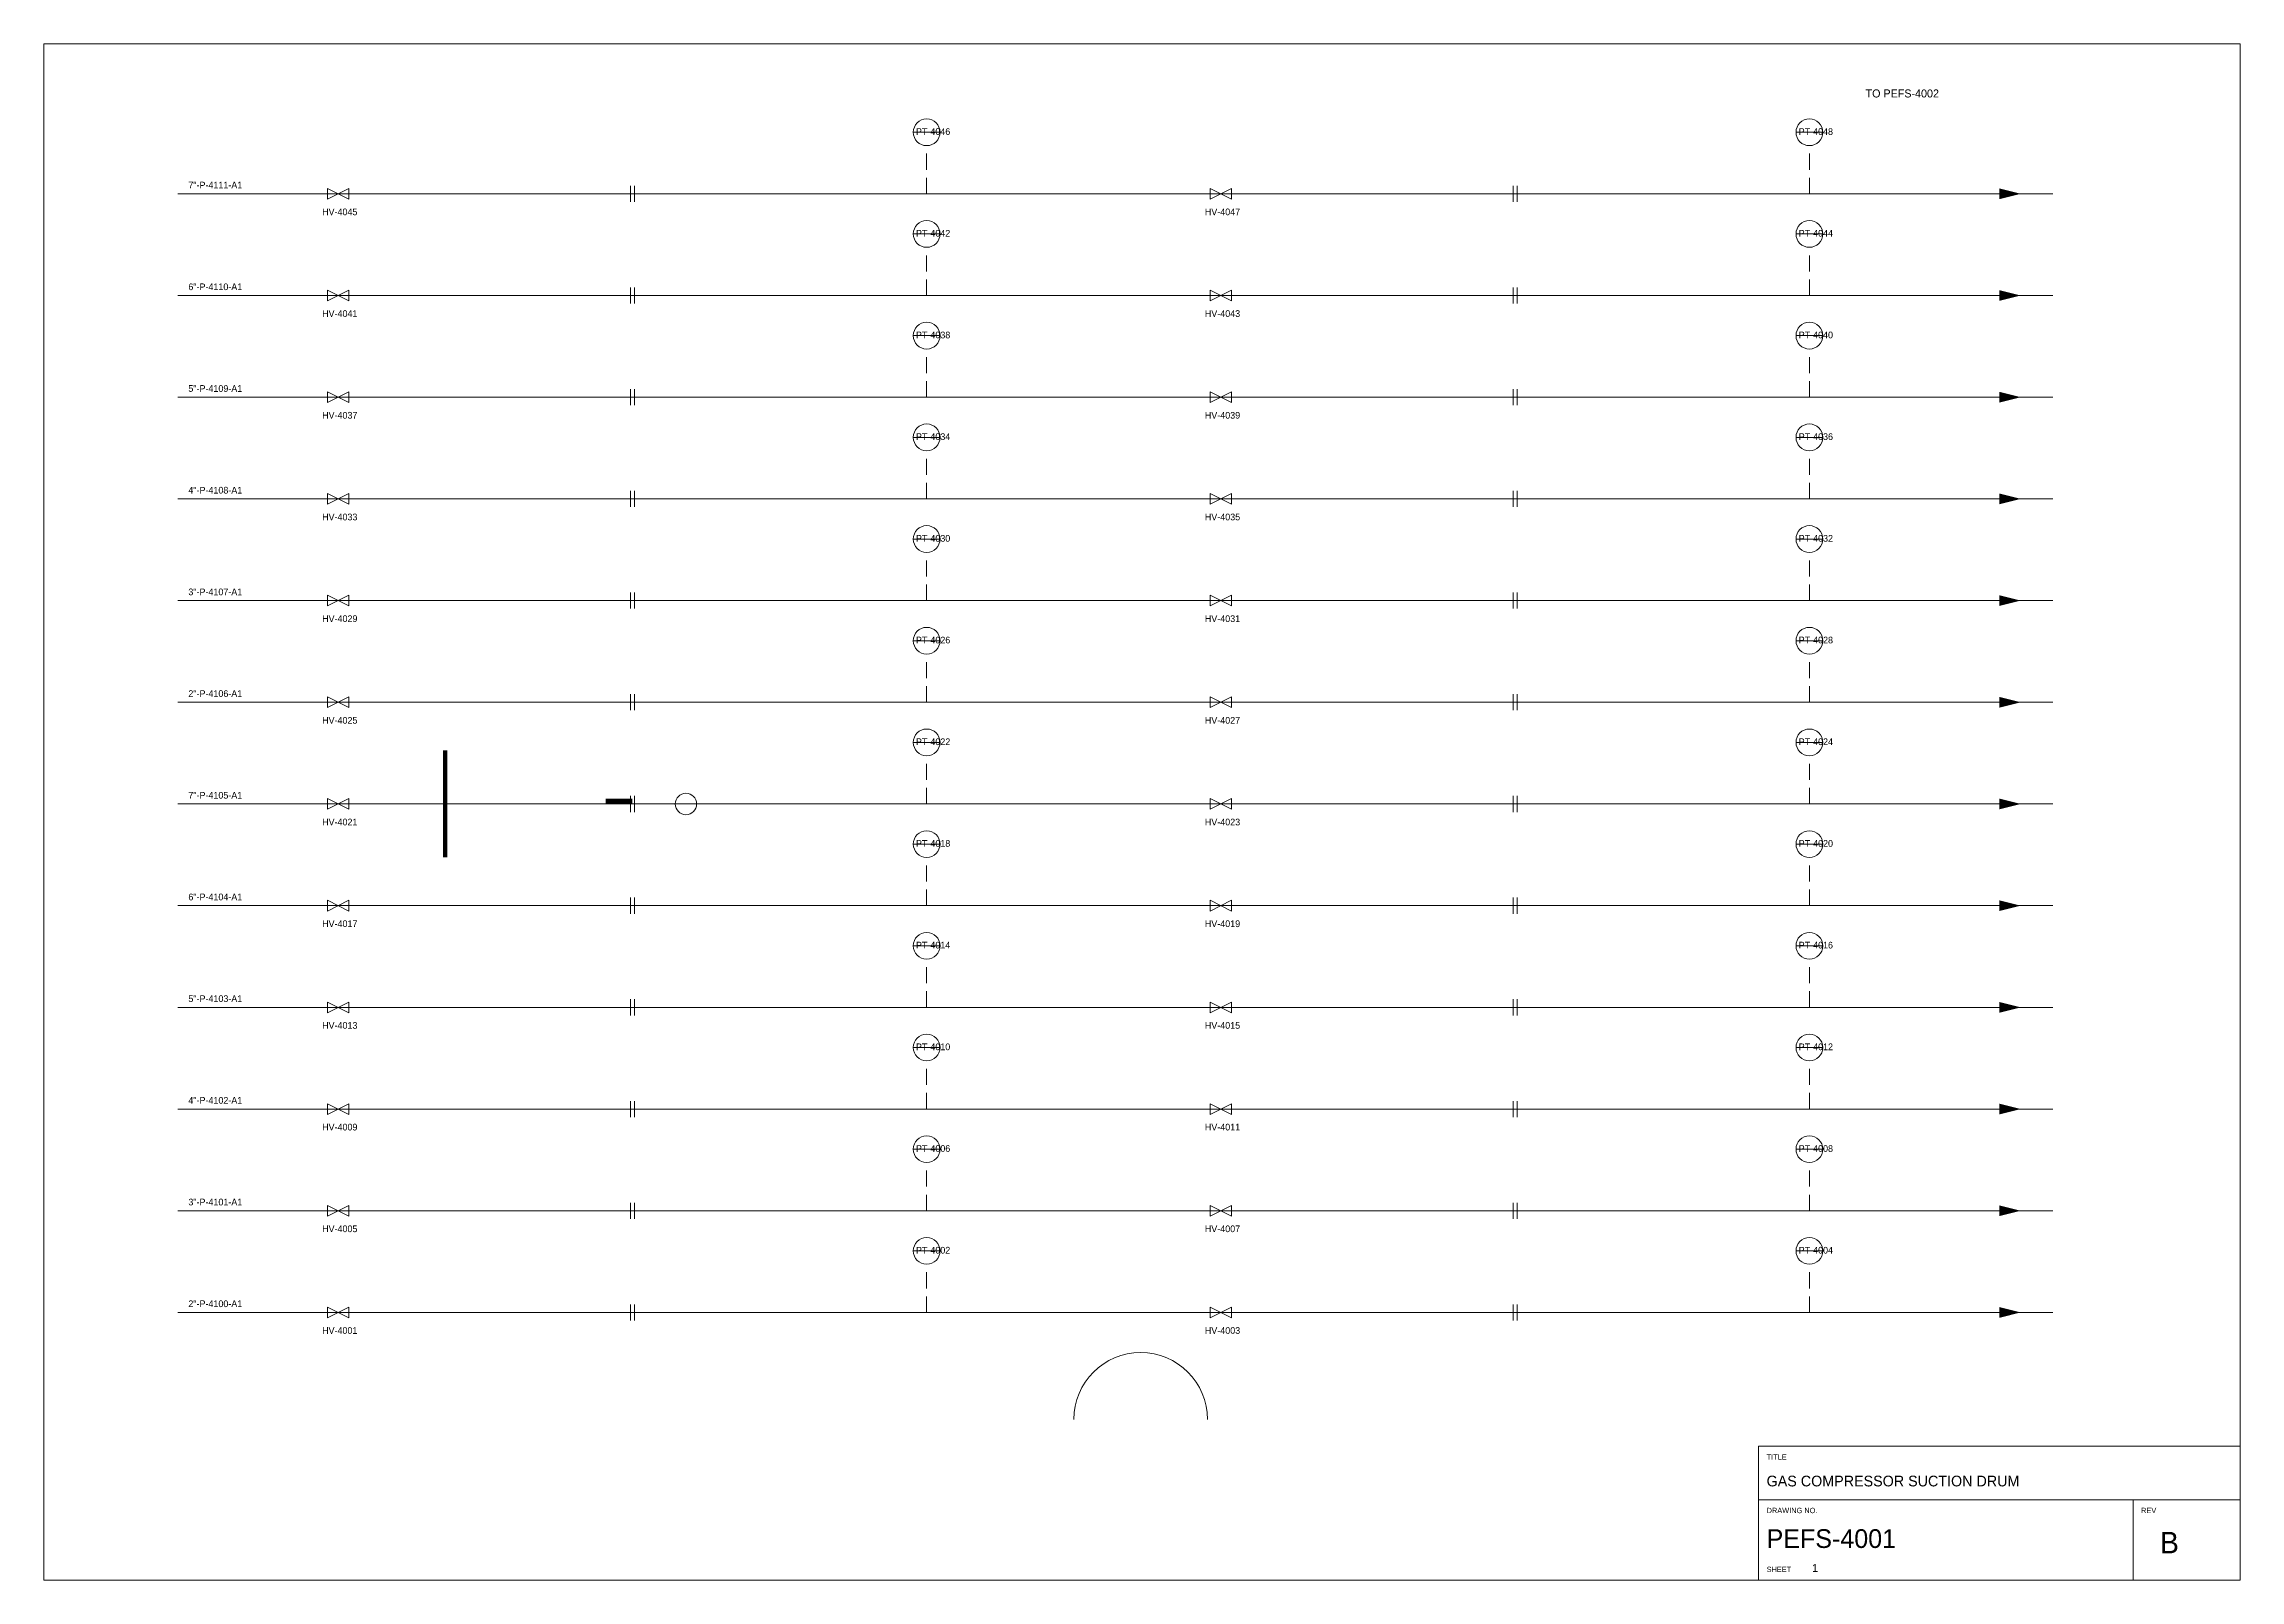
# Model space of a CAD drawing. Header units: millimetres. Extents: x 10 to 831, y 10 to 584.
import ezdxf

# ---------------------------------------------------------------- set-up
doc = ezdxf.new("R2010")
doc.units = ezdxf.units.MM
doc.header["$MEASUREMENT"] = 0
doc.linetypes.add('DASHED', pattern=[9, 6, -3])
doc.layers.get('0').update_dxf_attribs({"linetype": 'CONTINUOUS', "lineweight": 0, "plot": 0})
for name, color, linetype, lineweight, plot in [('INSTR', 5, 'DASHED', 0, False), ('PIPE', 1, 'CONTINUOUS', 0, False), ('TEXT', 7, 'CONTINUOUS', 0, False), ('TITLE', 7, 'CONTINUOUS', 0, False)]:
    doc.layers.add(name, color=color, linetype=linetype, lineweight=lineweight, plot=plot)

# ---------------------------------------------------------------- blocks, each defined once
blk = doc.blocks.new('VALVE')
blk.add_lwpolyline([(-4, -2), (-4, 2), (4, -2), (4, 2)], close=True)
blk = doc.blocks.new('FLANGE')
for p, q in [((-0.75, -3), (-0.75, 3)), ((0.75, -3), (0.75, 3))]:
    blk.add_line(p, q)
blk = doc.blocks.new('INSTR')
blk.add_line((-5, 0), (5, 0))
blk.add_circle((0, 0), 5)

msp = doc.modelspace()

# ---------------------------------------------------------------- hatches: boundary and pattern name
at = {"layer": 'PIPE'}
for points in [[(741, 526), (749, 528), (741, 530)], [(741, 488), (749, 490), (741, 492)], [(741, 450), (749, 452), (741, 454)], [(741, 412), (749, 414), (741, 416)], [(741, 374), (749, 376), (741, 378)], [(741, 336), (749, 338), (741, 340)], [(741, 298), (749, 300), (741, 302)], [(741, 260), (749, 262), (741, 264)], [(741, 222), (749, 224), (741, 226)], [(741, 184), (749, 186), (741, 188)], [(741, 146), (749, 148), (741, 150)], [(741, 108), (749, 110), (741, 112)]]:
    msp.add_hatch(color=256, dxfattribs=at).paths.add_polyline_path(points, flags=0)

# ---------------------------------------------------------------- linework, layer by layer
at = {"layer": 'INSTR'}
for p, q in [((340, 528), (340, 546)), ((670, 528), (670, 546)), ((340, 490), (340, 508)), ((670, 490), (670, 508)), ((340, 452), (340, 470)), ((670, 452), (670, 470)), ((340, 414), (340, 432)), ((670, 414), (670, 432)), ((340, 376), (340, 394)), ((670, 376), (670, 394)), ((340, 338), (340, 356)), ((670, 338), (670, 356)), ((340, 300), (340, 318)), ((670, 300), (670, 318)), ((340, 262), (340, 280)), ((670, 262), (670, 280)), ((340, 224), (340, 242)), ((670, 224), (670, 242)), ((340, 186), (340, 204)), ((670, 186), (670, 204)), ((340, 148), (340, 166)), ((670, 148), (670, 166)), ((340, 110), (340, 128)), ((670, 110), (670, 128))]:
    msp.add_line(p, q, dxfattribs=at)
at = {"layer": 'PIPE'}
for p, q in [((60, 528), (761, 528)), ((60, 490), (761, 490)), ((60, 452), (761, 452)), ((60, 414), (761, 414)), ((60, 376), (761, 376)), ((60, 338), (761, 338)), ((60, 300), (761, 300)), ((60, 262), (761, 262)), ((60, 224), (761, 224)), ((60, 186), (761, 186)), ((60, 148), (761, 148)), ((60, 110), (761, 110))]:
    msp.add_line(p, q, dxfattribs=at)
at = {"layer": 'PIPE', "const_width": 1.5}
msp.add_lwpolyline([(160, 280), (160, 320)], dxfattribs=at)
at = {"layer": 'PIPE'}
msp.add_lwpolyline([(100, 300, 0, 0, 0), (140, 300, 3, 0, 0), (146, 300, 0, 0, 0)], format="xyseb", dxfattribs=at)
at = {"layer": 'PIPE', "extrusion": (0, 0, -1)}
msp.add_circle((-250, 300), 4, dxfattribs=at)
at = {"layer": 'PIPE'}
msp.add_arc((420, 70), 25, 0, 180, dxfattribs=at)
msp.add_trace([(220, 300), (230, 300), (220, 302), (230, 302)], dxfattribs=at)
at = {"layer": 'TITLE'}
for p, q in [((651, 40), (831, 40)), ((791, 10), (791, 40))]:
    msp.add_line(p, q, dxfattribs=at)
for points in [[(10, 10), (831, 10), (831, 584), (10, 584)], [(651, 10), (831, 10), (831, 60), (651, 60)]]:
    msp.add_lwpolyline(points, close=True, dxfattribs=at)

# ---------------------------------------------------------------- block references
at = {"layer": 'PIPE'}
ref = msp.add_blockref('INSTR', (340, 551), dxfattribs=at)
ref.add_attrib('TAG', 'PT-4046', (336, 550), dxfattribs={"layer": 'TEXT', "height": 2.5})
ref = msp.add_blockref('INSTR', (670, 551), dxfattribs=at)
ref.add_attrib('TAG', 'PT-4048', (666, 550), dxfattribs={"layer": 'TEXT', "height": 2.5})
ref = msp.add_blockref('VALVE', (120, 528), dxfattribs=at)
ref.add_attrib('TAG', 'HV-4045', (114, 520), dxfattribs={"layer": 'TEXT', "height": 2.5})
for p in [(230, 528), (560, 528), (230, 490), (560, 490), (230, 452), (560, 452), (230, 414), (560, 414), (230, 376), (560, 376), (230, 338), (560, 338), (230, 300), (560, 300), (230, 262), (560, 262), (230, 224), (560, 224), (230, 186), (560, 186), (230, 148), (560, 148), (230, 110), (560, 110)]:
    msp.add_blockref('FLANGE', p, dxfattribs=at)
ref = msp.add_blockref('VALVE', (450, 528), dxfattribs=at)
ref.add_attrib('TAG', 'HV-4047', (444, 520), dxfattribs={"layer": 'TEXT', "height": 2.5})
ref = msp.add_blockref('INSTR', (340, 513), dxfattribs=at)
ref.add_attrib('TAG', 'PT-4042', (336, 512), dxfattribs={"layer": 'TEXT', "height": 2.5})
ref = msp.add_blockref('INSTR', (670, 513), dxfattribs=at)
ref.add_attrib('TAG', 'PT-4044', (666, 512), dxfattribs={"layer": 'TEXT', "height": 2.5})
ref = msp.add_blockref('VALVE', (120, 490), dxfattribs=at)
ref.add_attrib('TAG', 'HV-4041', (114, 482), dxfattribs={"layer": 'TEXT', "height": 2.5})
ref = msp.add_blockref('VALVE', (450, 490), dxfattribs=at)
ref.add_attrib('TAG', 'HV-4043', (444, 482), dxfattribs={"layer": 'TEXT', "height": 2.5})
ref = msp.add_blockref('INSTR', (340, 475), dxfattribs=at)
ref.add_attrib('TAG', 'PT-4038', (336, 474), dxfattribs={"layer": 'TEXT', "height": 2.5})
ref = msp.add_blockref('INSTR', (670, 475), dxfattribs=at)
ref.add_attrib('TAG', 'PT-4040', (666, 474), dxfattribs={"layer": 'TEXT', "height": 2.5})
ref = msp.add_blockref('VALVE', (120, 452), dxfattribs=at)
ref.add_attrib('TAG', 'HV-4037', (114, 444), dxfattribs={"layer": 'TEXT', "height": 2.5})
ref = msp.add_blockref('VALVE', (450, 452), dxfattribs=at)
ref.add_attrib('TAG', 'HV-4039', (444, 444), dxfattribs={"layer": 'TEXT', "height": 2.5})
ref = msp.add_blockref('INSTR', (340, 437), dxfattribs=at)
ref.add_attrib('TAG', 'PT-4034', (336, 436), dxfattribs={"layer": 'TEXT', "height": 2.5})
ref = msp.add_blockref('INSTR', (670, 437), dxfattribs=at)
ref.add_attrib('TAG', 'PT-4036', (666, 436), dxfattribs={"layer": 'TEXT', "height": 2.5})
ref = msp.add_blockref('VALVE', (120, 414), dxfattribs=at)
ref.add_attrib('TAG', 'HV-4033', (114, 406), dxfattribs={"layer": 'TEXT', "height": 2.5})
ref = msp.add_blockref('VALVE', (450, 414), dxfattribs=at)
ref.add_attrib('TAG', 'HV-4035', (444, 406), dxfattribs={"layer": 'TEXT', "height": 2.5})
ref = msp.add_blockref('INSTR', (340, 399), dxfattribs=at)
ref.add_attrib('TAG', 'PT-4030', (336, 398), dxfattribs={"layer": 'TEXT', "height": 2.5})
ref = msp.add_blockref('INSTR', (670, 399), dxfattribs=at)
ref.add_attrib('TAG', 'PT-4032', (666, 398), dxfattribs={"layer": 'TEXT', "height": 2.5})
ref = msp.add_blockref('VALVE', (120, 376), dxfattribs=at)
ref.add_attrib('TAG', 'HV-4029', (114, 368), dxfattribs={"layer": 'TEXT', "height": 2.5})
ref = msp.add_blockref('VALVE', (450, 376), dxfattribs=at)
ref.add_attrib('TAG', 'HV-4031', (444, 368), dxfattribs={"layer": 'TEXT', "height": 2.5})
ref = msp.add_blockref('INSTR', (340, 361), dxfattribs=at)
ref.add_attrib('TAG', 'PT-4026', (336, 360), dxfattribs={"layer": 'TEXT', "height": 2.5})
ref = msp.add_blockref('INSTR', (670, 361), dxfattribs=at)
ref.add_attrib('TAG', 'PT-4028', (666, 360), dxfattribs={"layer": 'TEXT', "height": 2.5})
ref = msp.add_blockref('VALVE', (120, 338), dxfattribs=at)
ref.add_attrib('TAG', 'HV-4025', (114, 330), dxfattribs={"layer": 'TEXT', "height": 2.5})
ref = msp.add_blockref('VALVE', (450, 338), dxfattribs=at)
ref.add_attrib('TAG', 'HV-4027', (444, 330), dxfattribs={"layer": 'TEXT', "height": 2.5})
ref = msp.add_blockref('INSTR', (340, 323), dxfattribs=at)
ref.add_attrib('TAG', 'PT-4022', (336, 322), dxfattribs={"layer": 'TEXT', "height": 2.5})
ref = msp.add_blockref('INSTR', (670, 323), dxfattribs=at)
ref.add_attrib('TAG', 'PT-4024', (666, 322), dxfattribs={"layer": 'TEXT', "height": 2.5})
ref = msp.add_blockref('VALVE', (120, 300), dxfattribs=at)
ref.add_attrib('TAG', 'HV-4021', (114, 292), dxfattribs={"layer": 'TEXT', "height": 2.5})
ref = msp.add_blockref('VALVE', (450, 300), dxfattribs=at)
ref.add_attrib('TAG', 'HV-4023', (444, 292), dxfattribs={"layer": 'TEXT', "height": 2.5})
ref = msp.add_blockref('INSTR', (340, 285), dxfattribs=at)
ref.add_attrib('TAG', 'PT-4018', (336, 284), dxfattribs={"layer": 'TEXT', "height": 2.5})
ref = msp.add_blockref('INSTR', (670, 285), dxfattribs=at)
ref.add_attrib('TAG', 'PT-4020', (666, 284), dxfattribs={"layer": 'TEXT', "height": 2.5})
ref = msp.add_blockref('VALVE', (120, 262), dxfattribs=at)
ref.add_attrib('TAG', 'HV-4017', (114, 254), dxfattribs={"layer": 'TEXT', "height": 2.5})
ref = msp.add_blockref('VALVE', (450, 262), dxfattribs=at)
ref.add_attrib('TAG', 'HV-4019', (444, 254), dxfattribs={"layer": 'TEXT', "height": 2.5})
ref = msp.add_blockref('INSTR', (340, 247), dxfattribs=at)
ref.add_attrib('TAG', 'PT-4014', (336, 246), dxfattribs={"layer": 'TEXT', "height": 2.5})
ref = msp.add_blockref('INSTR', (670, 247), dxfattribs=at)
ref.add_attrib('TAG', 'PT-4016', (666, 246), dxfattribs={"layer": 'TEXT', "height": 2.5})
ref = msp.add_blockref('VALVE', (120, 224), dxfattribs=at)
ref.add_attrib('TAG', 'HV-4013', (114, 216), dxfattribs={"layer": 'TEXT', "height": 2.5})
ref = msp.add_blockref('VALVE', (450, 224), dxfattribs=at)
ref.add_attrib('TAG', 'HV-4015', (444, 216), dxfattribs={"layer": 'TEXT', "height": 2.5})
ref = msp.add_blockref('INSTR', (340, 209), dxfattribs=at)
ref.add_attrib('TAG', 'PT-4010', (336, 208), dxfattribs={"layer": 'TEXT', "height": 2.5})
ref = msp.add_blockref('INSTR', (670, 209), dxfattribs=at)
ref.add_attrib('TAG', 'PT-4012', (666, 208), dxfattribs={"layer": 'TEXT', "height": 2.5})
ref = msp.add_blockref('VALVE', (120, 186), dxfattribs=at)
ref.add_attrib('TAG', 'HV-4009', (114, 178), dxfattribs={"layer": 'TEXT', "height": 2.5})
ref = msp.add_blockref('VALVE', (450, 186), dxfattribs=at)
ref.add_attrib('TAG', 'HV-4011', (444, 178), dxfattribs={"layer": 'TEXT', "height": 2.5})
ref = msp.add_blockref('INSTR', (340, 171), dxfattribs=at)
ref.add_attrib('TAG', 'PT-4006', (336, 170), dxfattribs={"layer": 'TEXT', "height": 2.5})
ref = msp.add_blockref('INSTR', (670, 171), dxfattribs=at)
ref.add_attrib('TAG', 'PT-4008', (666, 170), dxfattribs={"layer": 'TEXT', "height": 2.5})
ref = msp.add_blockref('VALVE', (120, 148), dxfattribs=at)
ref.add_attrib('TAG', 'HV-4005', (114, 140), dxfattribs={"layer": 'TEXT', "height": 2.5})
ref = msp.add_blockref('VALVE', (450, 148), dxfattribs=at)
ref.add_attrib('TAG', 'HV-4007', (444, 140), dxfattribs={"layer": 'TEXT', "height": 2.5})
ref = msp.add_blockref('INSTR', (340, 133), dxfattribs=at)
ref.add_attrib('TAG', 'PT-4002', (336, 132), dxfattribs={"layer": 'TEXT', "height": 2.5})
ref = msp.add_blockref('INSTR', (670, 133), dxfattribs=at)
ref.add_attrib('TAG', 'PT-4004', (666, 132), dxfattribs={"layer": 'TEXT', "height": 2.5})
ref = msp.add_blockref('VALVE', (120, 110), dxfattribs=at)
ref.add_attrib('TAG', 'HV-4001', (114, 102), dxfattribs={"layer": 'TEXT', "height": 2.5})
ref = msp.add_blockref('VALVE', (450, 110), dxfattribs=at)
ref.add_attrib('TAG', 'HV-4003', (444, 102), dxfattribs={"layer": 'TEXT', "height": 2.5})

# ---------------------------------------------------------------- texts
at = {"layer": 'TEXT'}
for s, height, p in [('TO PEFS-4002', 3, (691, 564)), ('7"-P-4111-A1', 2.5, (64, 530)), ('6"-P-4110-A1', 2.5, (64, 492)), ('5"-P-4109-A1', 2.5, (64, 454)), ('4"-P-4108-A1', 2.5, (64, 416)), ('3"-P-4107-A1', 2.5, (64, 378)), ('2"-P-4106-A1', 2.5, (64, 340)), ('7"-P-4105-A1', 2.5, (64, 302)), ('6"-P-4104-A1', 2.5, (64, 264)), ('5"-P-4103-A1', 2.5, (64, 226)), ('4"-P-4102-A1', 2.5, (64, 188)), ('3"-P-4101-A1', 2.5, (64, 150)), ('2"-P-4100-A1', 2.5, (64, 112))]:
    msp.add_text(s, height=height, dxfattribs=at).set_placement(p)
at = {"layer": 'TITLE'}
for s, height, p in [('TITLE', 2, (654, 55)), ('GAS COMPRESSOR SUCTION DRUM', 4, (654, 45)), ('DRAWING NO.', 2, (654, 35)), ('REV', 2, (794, 35)), ('PEFS-4001', 7, (654, 22)), ('B', 8, (801, 20)), ('SHEET', 2, (654, 13)), ('1', 3, (671, 13))]:
    msp.add_text(s, height=height, dxfattribs=at).set_placement(p)

doc.saveas('drawing.dxf')
